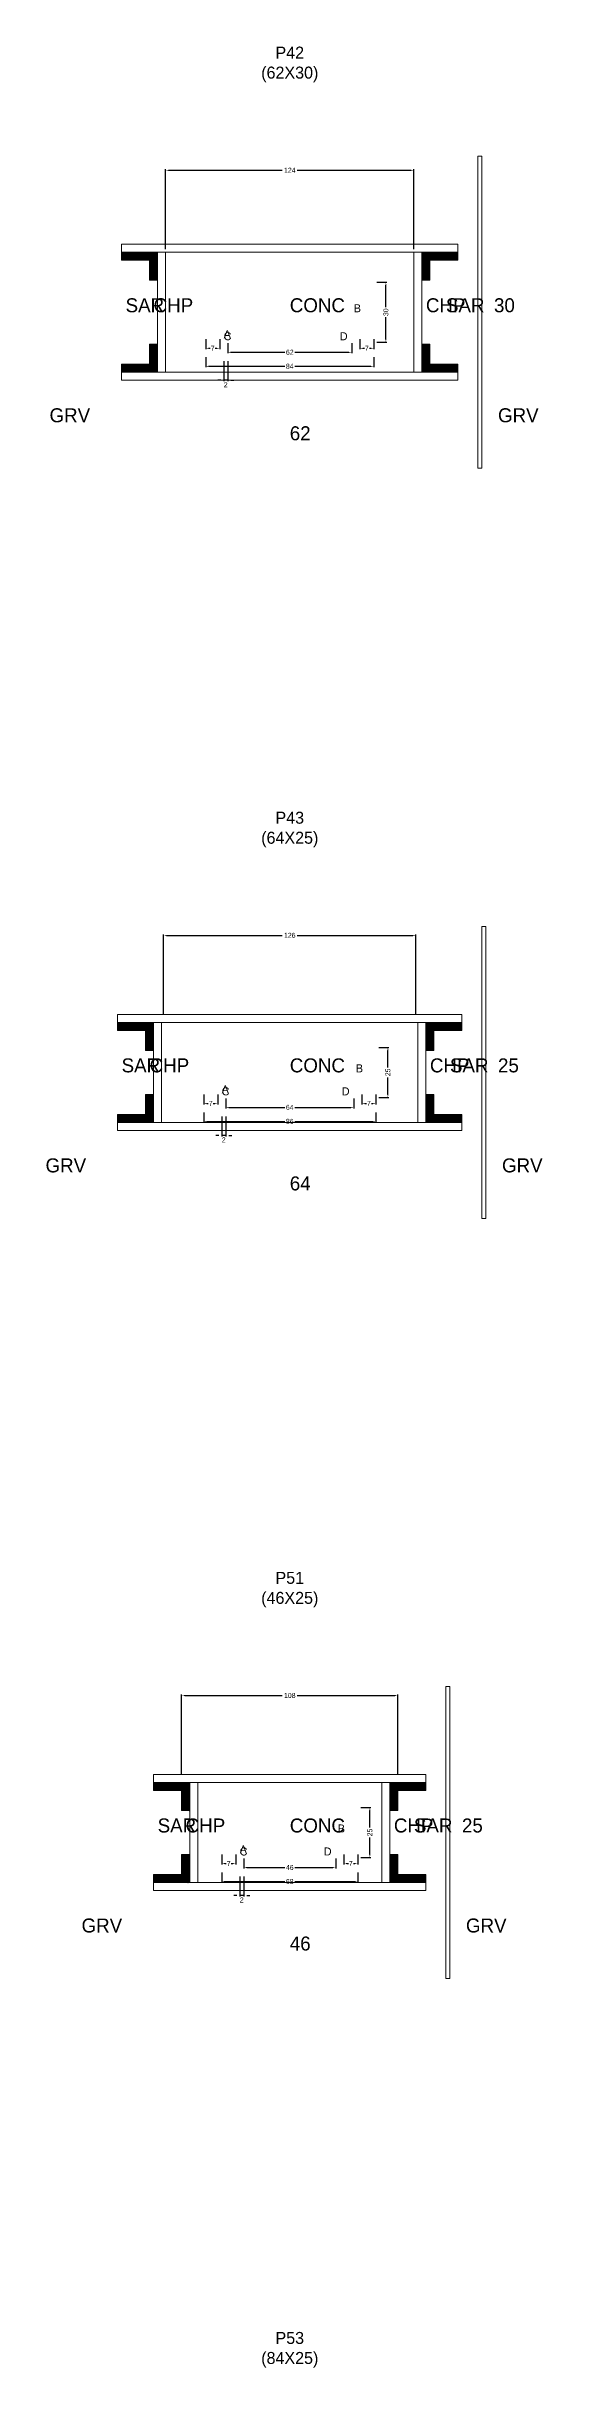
# Model space of a CAD drawing. Header units: centimetres. Extents: x -10500 to 4299, y -11026 to 295.
# Drawn here: x -122 to 126, y -6588 to -5427 of the extents above; entities that cross this region are included whole.
import ezdxf

# ---------------------------------------------------------------- set-up
doc = ezdxf.new("R2010")
doc.units = ezdxf.units.CM
for name, color, linetype in [('COTA', 241, 'Continuous'), ('Hachura', 251, 'Continuous'), ('NOMENCLATURA', 7, 'Continuous'), ('SARRAFO', 251, 'Continuous'), ('Texto Seção', 7, 'Continuous')]:
    doc.layers.add(name, color=color, linetype=linetype)
doc.dimstyles.new('cotax2', dxfattribs={"dimtxt": 2.5, "dimasz": 1.5, "dimexe": 0.5, "dimexo": 0.5, "dimgap": 0.5, "dimtad": 1, "dimcen": 2.5, "dimazin": 3, "dimtfac": 1, "dimtmove": 0, "dimatfit": 3})

# ---------------------------------------------------------------- blocks, each defined once
blk = doc.blocks.new('_CLOSEDFILLED')
at = {"color": 0, "linetype": 'BYBLOCK'}
blk.add_solid([(-1, 0.16), (0, 0), (-1, -0.16)], dxfattribs=at)
blk = doc.blocks.new('*D516')
for p, q in [((-42, -5582.5), (-42, -5587.5)), ((-40.5, -5587), (-2.5, -5587)), ((2.5, -5587), (40.5, -5587)), ((42, -5582.5), (42, -5587.5))]:
    blk.add_line(p, q)
at = {"layer": 'Defpoints'}
for p in [(-42, -5582), (-42, -5587), (42, -5582)]:
    blk.add_point(p, dxfattribs=at)
at = {"layer": 'COTA', "xscale": 1.5, "yscale": 1.5, "rotation": 180}
blk.add_blockref('_CLOSEDFILLED', (-42, -5587), dxfattribs=at)
at = {"layer": 'COTA', "xscale": 1.5, "yscale": 1.5}
blk.add_blockref('_CLOSEDFILLED', (42, -5587), dxfattribs=at)
at = {"layer": 'COTA', "insert": (0, -5587), "char_height": 2.5, "attachment_point": 5}
blk.add_mtext('84', dxfattribs=at)
blk = doc.blocks.new('*D517')
for p, q in [((-31, -5575.5), (-31, -5580.5)), ((-29.5, -5580), (-2.5, -5580)), ((2.5, -5580), (29.5, -5580)), ((31, -5575.5), (31, -5580.5))]:
    blk.add_line(p, q)
at = {"layer": 'Defpoints'}
for p in [(-31, -5575), (-31, -5580), (31, -5575)]:
    blk.add_point(p, dxfattribs=at)
at = {"layer": 'COTA', "xscale": 1.5, "yscale": 1.5, "rotation": 180}
blk.add_blockref('_CLOSEDFILLED', (-31, -5580), dxfattribs=at)
at = {"layer": 'COTA', "xscale": 1.5, "yscale": 1.5}
blk.add_blockref('_CLOSEDFILLED', (31, -5580), dxfattribs=at)
at = {"layer": 'COTA', "insert": (0, -5580), "char_height": 2.5, "attachment_point": 5}
blk.add_mtext('62', dxfattribs=at)
blk = doc.blocks.new('*D518')
for p, q in [((43.5, -5545), (48.5, -5545)), ((48, -5557.5), (48, -5546.5)), ((48, -5573.5), (48, -5562.5)), ((43.5, -5575), (48.5, -5575))]:
    blk.add_line(p, q)
at = {"layer": 'Defpoints'}
for p in [(43, -5545), (43, -5575), (48, -5575)]:
    blk.add_point(p, dxfattribs=at)
at = {"layer": 'COTA', "xscale": 1.5, "yscale": 1.5}
for p, rotation in [((48, -5545), 90), ((48, -5575), 270)]:
    blk.add_blockref('_CLOSEDFILLED', p, dxfattribs=dict(at, rotation=rotation))
at = {"layer": 'COTA', "insert": (48, -5560), "char_height": 2.5, "attachment_point": 5, "rotation": 90}
blk.add_mtext('30', dxfattribs=at)
blk = doc.blocks.new('*D519')
for p, q in [((-42, -5573.5), (-42, -5578.5)), ((-40.5, -5578), (-39.75, -5578)), ((-37.25, -5578), (-36.5, -5578)), ((-35, -5573.5), (-35, -5578.5))]:
    blk.add_line(p, q)
at = {"layer": 'Defpoints'}
for p in [(-42, -5573), (-42, -5578), (-35, -5573)]:
    blk.add_point(p, dxfattribs=at)
at = {"layer": 'COTA', "xscale": 1.5, "yscale": 1.5, "rotation": 180}
blk.add_blockref('_CLOSEDFILLED', (-42, -5578), dxfattribs=at)
at = {"layer": 'COTA', "xscale": 1.5, "yscale": 1.5}
blk.add_blockref('_CLOSEDFILLED', (-35, -5578), dxfattribs=at)
at = {"layer": 'COTA', "insert": (-38.5, -5578), "char_height": 2.5, "attachment_point": 5}
blk.add_mtext('7', dxfattribs=at)
blk = doc.blocks.new('*D520')
for p, q in [((35, -5573.5), (35, -5578.5)), ((36.5, -5578), (37.25, -5578)), ((39.75, -5578), (40.5, -5578)), ((42, -5573.5), (42, -5578.5))]:
    blk.add_line(p, q)
at = {"layer": 'Defpoints'}
for p in [(35, -5573), (35, -5578), (42, -5573)]:
    blk.add_point(p, dxfattribs=at)
at = {"layer": 'COTA', "xscale": 1.5, "yscale": 1.5, "rotation": 180}
blk.add_blockref('_CLOSEDFILLED', (35, -5578), dxfattribs=at)
at = {"layer": 'COTA', "xscale": 1.5, "yscale": 1.5}
blk.add_blockref('_CLOSEDFILLED', (42, -5578), dxfattribs=at)
at = {"layer": 'COTA', "insert": (38.5, -5578), "char_height": 2.5, "attachment_point": 5}
blk.add_mtext('7', dxfattribs=at)
blk = doc.blocks.new('*D521')
for p, q in [((-62, -5528.5), (-62, -5488.5)), ((62, -5528.5), (62, -5488.5)), ((-60.5, -5489), (-3.75, -5489)), ((3.75, -5489), (60.5, -5489))]:
    blk.add_line(p, q)
at = {"layer": 'Defpoints'}
for p in [(-62, -5489), (-62, -5529), (62, -5529)]:
    blk.add_point(p, dxfattribs=at)
at = {"layer": 'COTA', "xscale": 1.5, "yscale": 1.5, "rotation": 180}
blk.add_blockref('_CLOSEDFILLED', (-62, -5489), dxfattribs=at)
at = {"layer": 'COTA', "xscale": 1.5, "yscale": 1.5}
blk.add_blockref('_CLOSEDFILLED', (62, -5489), dxfattribs=at)
at = {"layer": 'COTA', "insert": (0, -5489), "char_height": 2.5, "attachment_point": 5}
blk.add_mtext('124', dxfattribs=at)
blk = doc.blocks.new('*D550')
for p, q in [((-43, -5960), (-43, -5965)), ((43, -5960), (43, -5965)), ((-41.5, -5964.5), (-2.5, -5964.5)), ((2.5, -5964.5), (41.5, -5964.5))]:
    blk.add_line(p, q)
at = {"layer": 'Defpoints'}
for p in [(-43, -5959.5), (43, -5959.5), (-43, -5964.5)]:
    blk.add_point(p, dxfattribs=at)
at = {"layer": 'COTA', "xscale": 1.5, "yscale": 1.5, "rotation": 180}
blk.add_blockref('_CLOSEDFILLED', (-43, -5964.5), dxfattribs=at)
at = {"layer": 'COTA', "xscale": 1.5, "yscale": 1.5}
blk.add_blockref('_CLOSEDFILLED', (43, -5964.5), dxfattribs=at)
at = {"layer": 'COTA', "insert": (0, -5964.5), "char_height": 2.5, "attachment_point": 5}
blk.add_mtext('86', dxfattribs=at)
blk = doc.blocks.new('*D551')
for p, q in [((-32, -5953), (-32, -5958)), ((-30.5, -5957.5), (-2.5, -5957.5)), ((2.5, -5957.5), (30.5, -5957.5)), ((32, -5953), (32, -5958))]:
    blk.add_line(p, q)
at = {"layer": 'Defpoints'}
for p in [(-32, -5952.5), (32, -5952.5), (-32, -5957.5)]:
    blk.add_point(p, dxfattribs=at)
at = {"layer": 'COTA', "xscale": 1.5, "yscale": 1.5, "rotation": 180}
blk.add_blockref('_CLOSEDFILLED', (-32, -5957.5), dxfattribs=at)
at = {"layer": 'COTA', "xscale": 1.5, "yscale": 1.5}
blk.add_blockref('_CLOSEDFILLED', (32, -5957.5), dxfattribs=at)
at = {"layer": 'COTA', "insert": (0, -5957.5), "char_height": 2.5, "attachment_point": 5}
blk.add_mtext('64', dxfattribs=at)
blk = doc.blocks.new('*D552')
for p, q in [((44.5, -5927.5), (49.5, -5927.5)), ((49, -5937.5), (49, -5929)), ((44.5, -5952.5), (49.5, -5952.5)), ((49, -5951), (49, -5942.5))]:
    blk.add_line(p, q)
at = {"layer": 'Defpoints'}
for p in [(44, -5927.5), (44, -5952.5), (49, -5952.5)]:
    blk.add_point(p, dxfattribs=at)
at = {"layer": 'COTA', "xscale": 1.5, "yscale": 1.5}
for p, rotation in [((49, -5927.5), 90), ((49, -5952.5), 270)]:
    blk.add_blockref('_CLOSEDFILLED', p, dxfattribs=dict(at, rotation=rotation))
at = {"layer": 'COTA', "insert": (49, -5940), "char_height": 2.5, "attachment_point": 5, "rotation": 90}
blk.add_mtext('25', dxfattribs=at)
blk = doc.blocks.new('*D553')
for p, q in [((-43, -5951), (-43, -5956)), ((-36, -5951), (-36, -5956)), ((-41.5, -5955.5), (-40.75, -5955.5)), ((-38.25, -5955.5), (-37.5, -5955.5))]:
    blk.add_line(p, q)
at = {"layer": 'Defpoints'}
for p in [(-43, -5950.5), (-36, -5950.5), (-43, -5955.5)]:
    blk.add_point(p, dxfattribs=at)
at = {"layer": 'COTA', "xscale": 1.5, "yscale": 1.5, "rotation": 180}
blk.add_blockref('_CLOSEDFILLED', (-43, -5955.5), dxfattribs=at)
at = {"layer": 'COTA', "xscale": 1.5, "yscale": 1.5}
blk.add_blockref('_CLOSEDFILLED', (-36, -5955.5), dxfattribs=at)
at = {"layer": 'COTA', "insert": (-39.5, -5955.5), "char_height": 2.5, "attachment_point": 5}
blk.add_mtext('7', dxfattribs=at)
blk = doc.blocks.new('*D554')
for p, q in [((36, -5951), (36, -5956)), ((43, -5951), (43, -5956)), ((37.5, -5955.5), (38.25, -5955.5)), ((40.75, -5955.5), (41.5, -5955.5))]:
    blk.add_line(p, q)
at = {"layer": 'Defpoints'}
for p in [(36, -5950.5), (43, -5950.5), (36, -5955.5)]:
    blk.add_point(p, dxfattribs=at)
at = {"layer": 'COTA', "xscale": 1.5, "yscale": 1.5, "rotation": 180}
blk.add_blockref('_CLOSEDFILLED', (36, -5955.5), dxfattribs=at)
at = {"layer": 'COTA', "xscale": 1.5, "yscale": 1.5}
blk.add_blockref('_CLOSEDFILLED', (43, -5955.5), dxfattribs=at)
at = {"layer": 'COTA', "insert": (39.5, -5955.5), "char_height": 2.5, "attachment_point": 5}
blk.add_mtext('7', dxfattribs=at)
blk = doc.blocks.new('*D555')
for p, q in [((-63, -5911), (-63, -5871)), ((-61.5, -5871.5), (-3.75, -5871.5)), ((3.75, -5871.5), (61.5, -5871.5)), ((63, -5911), (63, -5871))]:
    blk.add_line(p, q)
at = {"layer": 'Defpoints'}
for p in [(-63, -5871.5), (-63, -5911.5), (63, -5911.5)]:
    blk.add_point(p, dxfattribs=at)
at = {"layer": 'COTA', "xscale": 1.5, "yscale": 1.5, "rotation": 180}
blk.add_blockref('_CLOSEDFILLED', (-63, -5871.5), dxfattribs=at)
at = {"layer": 'COTA', "xscale": 1.5, "yscale": 1.5}
blk.add_blockref('_CLOSEDFILLED', (63, -5871.5), dxfattribs=at)
at = {"layer": 'COTA', "insert": (0, -5871.5), "char_height": 2.5, "attachment_point": 5}
blk.add_mtext('126', dxfattribs=at)
blk = doc.blocks.new('*D584')
for p, q in [((-34, -6340), (-34, -6345)), ((-32.5, -6344.5), (-2.5, -6344.5)), ((2.5, -6344.5), (32.5, -6344.5)), ((34, -6340), (34, -6345))]:
    blk.add_line(p, q)
at = {"layer": 'Defpoints'}
for p in [(-34, -6339.5), (-34, -6344.5), (34, -6339.5)]:
    blk.add_point(p, dxfattribs=at)
at = {"layer": 'COTA', "xscale": 1.5, "yscale": 1.5, "rotation": 180}
blk.add_blockref('_CLOSEDFILLED', (-34, -6344.5), dxfattribs=at)
at = {"layer": 'COTA', "xscale": 1.5, "yscale": 1.5}
blk.add_blockref('_CLOSEDFILLED', (34, -6344.5), dxfattribs=at)
at = {"layer": 'COTA', "insert": (0, -6344.5), "char_height": 2.5, "attachment_point": 5}
blk.add_mtext('68', dxfattribs=at)
blk = doc.blocks.new('*D585')
for p, q in [((-23, -6333), (-23, -6338)), ((23, -6333), (23, -6338)), ((-21.5, -6337.5), (-2.5, -6337.5)), ((2.5, -6337.5), (21.5, -6337.5))]:
    blk.add_line(p, q)
at = {"layer": 'Defpoints'}
for p in [(-23, -6332.5), (23, -6332.5), (-23, -6337.5)]:
    blk.add_point(p, dxfattribs=at)
at = {"layer": 'COTA', "xscale": 1.5, "yscale": 1.5, "rotation": 180}
blk.add_blockref('_CLOSEDFILLED', (-23, -6337.5), dxfattribs=at)
at = {"layer": 'COTA', "xscale": 1.5, "yscale": 1.5}
blk.add_blockref('_CLOSEDFILLED', (23, -6337.5), dxfattribs=at)
at = {"layer": 'COTA', "insert": (0, -6337.5), "char_height": 2.5, "attachment_point": 5}
blk.add_mtext('46', dxfattribs=at)
blk = doc.blocks.new('*D586')
for p, q in [((35.5, -6307.5), (40.5, -6307.5)), ((40, -6317.5), (40, -6309)), ((40, -6331), (40, -6322.5)), ((35.5, -6332.5), (40.5, -6332.5))]:
    blk.add_line(p, q)
at = {"layer": 'Defpoints'}
for p in [(35, -6307.5), (35, -6332.5), (40, -6332.5)]:
    blk.add_point(p, dxfattribs=at)
at = {"layer": 'COTA', "xscale": 1.5, "yscale": 1.5}
for p, rotation in [((40, -6307.5), 90), ((40, -6332.5), 270)]:
    blk.add_blockref('_CLOSEDFILLED', p, dxfattribs=dict(at, rotation=rotation))
at = {"layer": 'COTA', "insert": (40, -6320), "char_height": 2.5, "attachment_point": 5, "rotation": 90}
blk.add_mtext('25', dxfattribs=at)
blk = doc.blocks.new('*D587')
for p, q in [((-34, -6331), (-34, -6336)), ((-32.5, -6335.5), (-31.75, -6335.5)), ((-29.25, -6335.5), (-28.5, -6335.5)), ((-27, -6331), (-27, -6336))]:
    blk.add_line(p, q)
at = {"layer": 'Defpoints'}
for p in [(-34, -6330.5), (-34, -6335.5), (-27, -6330.5)]:
    blk.add_point(p, dxfattribs=at)
at = {"layer": 'COTA', "xscale": 1.5, "yscale": 1.5, "rotation": 180}
blk.add_blockref('_CLOSEDFILLED', (-34, -6335.5), dxfattribs=at)
at = {"layer": 'COTA', "xscale": 1.5, "yscale": 1.5}
blk.add_blockref('_CLOSEDFILLED', (-27, -6335.5), dxfattribs=at)
at = {"layer": 'COTA', "insert": (-30.5, -6335.5), "char_height": 2.5, "attachment_point": 5}
blk.add_mtext('7', dxfattribs=at)
blk = doc.blocks.new('*D588')
for p, q in [((27, -6331), (27, -6336)), ((28.5, -6335.5), (29.25, -6335.5)), ((31.75, -6335.5), (32.5, -6335.5)), ((34, -6331), (34, -6336))]:
    blk.add_line(p, q)
at = {"layer": 'Defpoints'}
for p in [(27, -6330.5), (27, -6335.5), (34, -6330.5)]:
    blk.add_point(p, dxfattribs=at)
at = {"layer": 'COTA', "xscale": 1.5, "yscale": 1.5, "rotation": 180}
blk.add_blockref('_CLOSEDFILLED', (27, -6335.5), dxfattribs=at)
at = {"layer": 'COTA', "xscale": 1.5, "yscale": 1.5}
blk.add_blockref('_CLOSEDFILLED', (34, -6335.5), dxfattribs=at)
at = {"layer": 'COTA', "insert": (30.5, -6335.5), "char_height": 2.5, "attachment_point": 5}
blk.add_mtext('7', dxfattribs=at)
blk = doc.blocks.new('*D589')
for p, q in [((-54, -6291), (-54, -6251)), ((-52.5, -6251.5), (-3.75, -6251.5)), ((3.75, -6251.5), (52.5, -6251.5)), ((54, -6291), (54, -6251))]:
    blk.add_line(p, q)
at = {"layer": 'Defpoints'}
for p in [(-54, -6251.5), (-54, -6291.5), (54, -6291.5)]:
    blk.add_point(p, dxfattribs=at)
at = {"layer": 'COTA', "xscale": 1.5, "yscale": 1.5, "rotation": 180}
blk.add_blockref('_CLOSEDFILLED', (-54, -6251.5), dxfattribs=at)
at = {"layer": 'COTA', "xscale": 1.5, "yscale": 1.5}
blk.add_blockref('_CLOSEDFILLED', (54, -6251.5), dxfattribs=at)
at = {"layer": 'COTA', "insert": (0, -6251.5), "char_height": 2.5, "attachment_point": 5}
blk.add_mtext('108', dxfattribs=at)

msp = doc.modelspace()

# ---------------------------------------------------------------- hatches: boundary and pattern name
at = {"layer": 'SARRAFO'}
h = msp.add_hatch(dxfattribs=at)
h.set_pattern_fill('SOLID', scale=2)
h.paths.add_polyline_path([(-84, -5534), (-70, -5534), (-70, -5530), (-84, -5530)])
h = msp.add_hatch(dxfattribs=at)
h.set_pattern_fill('SOLID', scale=2)
h.paths.add_polyline_path([(-70, -5544), (-66, -5544), (-66, -5530), (-70, -5530)])
h = msp.add_hatch(dxfattribs=at)
h.set_pattern_fill('SOLID', scale=2)
h.paths.add_polyline_path([(66, -5544), (70, -5544), (70, -5530), (66, -5530)])
h = msp.add_hatch(dxfattribs=at)
h.set_pattern_fill('SOLID', scale=2)
h.paths.add_polyline_path([(70, -5534), (84, -5534), (84, -5530), (70, -5530)])
h = msp.add_hatch(dxfattribs=at)
h.set_pattern_fill('SOLID', scale=2)
h.paths.add_polyline_path([(-70, -5590), (-66, -5590), (-66, -5576), (-70, -5576)])
h = msp.add_hatch(dxfattribs=at)
h.set_pattern_fill('SOLID', scale=2)
h.paths.add_polyline_path([(66, -5590), (70, -5590), (70, -5576), (66, -5576)])
h = msp.add_hatch(dxfattribs=at)
h.set_pattern_fill('SOLID', scale=2)
h.paths.add_polyline_path([(-84, -5590), (-70, -5590), (-70, -5586), (-84, -5586)])
h = msp.add_hatch(dxfattribs=at)
h.set_pattern_fill('SOLID', scale=2)
h.paths.add_polyline_path([(70, -5590), (84, -5590), (84, -5586), (70, -5586)])
h = msp.add_hatch(dxfattribs=at)
h.set_pattern_fill('SOLID', scale=2)
h.paths.add_polyline_path([(-86, -5919), (-72, -5919), (-72, -5915), (-86, -5915)])
h = msp.add_hatch(dxfattribs=at)
h.set_pattern_fill('SOLID', scale=2)
h.paths.add_polyline_path([(-72, -5929), (-68, -5929), (-68, -5915), (-72, -5915)])
h = msp.add_hatch(dxfattribs=at)
h.set_pattern_fill('SOLID', scale=2)
h.paths.add_polyline_path([(68, -5929), (72, -5929), (72, -5915), (68, -5915)])
h = msp.add_hatch(dxfattribs=at)
h.set_pattern_fill('SOLID', scale=2)
h.paths.add_polyline_path([(72, -5919), (86, -5919), (86, -5915), (72, -5915)])
h = msp.add_hatch(dxfattribs=at)
h.set_pattern_fill('SOLID', scale=2)
h.paths.add_polyline_path([(-72, -5965), (-68, -5965), (-68, -5951), (-72, -5951)])
h = msp.add_hatch(dxfattribs=at)
h.set_pattern_fill('SOLID', scale=2)
h.paths.add_polyline_path([(68, -5965), (72, -5965), (72, -5951), (68, -5951)])
h = msp.add_hatch(dxfattribs=at)
h.set_pattern_fill('SOLID', scale=2)
h.paths.add_polyline_path([(-86, -5965), (-72, -5965), (-72, -5961), (-86, -5961)])
h = msp.add_hatch(dxfattribs=at)
h.set_pattern_fill('SOLID', scale=2)
h.paths.add_polyline_path([(72, -5965), (86, -5965), (86, -5961), (72, -5961)])
h = msp.add_hatch(dxfattribs=at)
h.set_pattern_fill('SOLID', scale=2)
h.paths.add_polyline_path([(-68, -6299), (-54, -6299), (-54, -6295), (-68, -6295)])
h = msp.add_hatch(dxfattribs=at)
h.set_pattern_fill('SOLID', scale=2)
h.paths.add_polyline_path([(-54, -6309), (-50, -6309), (-50, -6295), (-54, -6295)])
h = msp.add_hatch(dxfattribs=at)
h.set_pattern_fill('SOLID', scale=2)
h.paths.add_polyline_path([(50, -6309), (54, -6309), (54, -6295), (50, -6295)])
h = msp.add_hatch(dxfattribs=at)
h.set_pattern_fill('SOLID', scale=2)
h.paths.add_polyline_path([(54, -6299), (68, -6299), (68, -6295), (54, -6295)])
h = msp.add_hatch(dxfattribs=at)
h.set_pattern_fill('SOLID', scale=2)
h.paths.add_polyline_path([(-54, -6345), (-50, -6345), (-50, -6331), (-54, -6331)])
h = msp.add_hatch(dxfattribs=at)
h.set_pattern_fill('SOLID', scale=2)
h.paths.add_polyline_path([(50, -6345), (54, -6345), (54, -6331), (50, -6331)])
h = msp.add_hatch(dxfattribs=at)
h.set_pattern_fill('SOLID', scale=2)
h.paths.add_polyline_path([(-68, -6345), (-54, -6345), (-54, -6341), (-68, -6341)])
h = msp.add_hatch(dxfattribs=at)
h.set_pattern_fill('SOLID', scale=2)
h.paths.add_polyline_path([(54, -6345), (68, -6345), (68, -6341), (54, -6341)])

# ---------------------------------------------------------------- linework, layer by layer
at = {"layer": 'Hachura', "lineweight": 13}
for points in [[(94, -5638), (96, -5638), (96, -5482), (94, -5482)], [(96, -6013), (98, -6013), (98, -5867), (96, -5867)], [(78, -6393), (80, -6393), (80, -6247), (78, -6247)]]:
    msp.add_lwpolyline(points, close=True, dxfattribs=at)
at = {"layer": 'Hachura', "lineweight": 18}
for points in [[(-84, -5530), (84, -5530), (84, -5526), (-84, -5526)], [(-66, -5590), (-62, -5590), (-62, -5530), (-66, -5530)], [(62, -5590), (66, -5590), (66, -5530), (62, -5530)], [(-84, -5594), (84, -5594), (84, -5590), (-84, -5590)], [(-86, -5915), (86, -5915), (86, -5911), (-86, -5911)], [(-68, -5965), (-64, -5965), (-64, -5915), (-68, -5915)], [(64, -5965), (68, -5965), (68, -5915), (64, -5915)], [(-86, -5969), (86, -5969), (86, -5965), (-86, -5965)], [(-68, -6295), (68, -6295), (68, -6291), (-68, -6291)], [(-50, -6345), (-46, -6345), (-46, -6295), (-50, -6295)], [(46, -6345), (50, -6345), (50, -6295), (46, -6295)], [(-68, -6349), (68, -6349), (68, -6345), (-68, -6345)]]:
    msp.add_lwpolyline(points, close=True, dxfattribs=at)
at = {"layer": 'SARRAFO', "lineweight": 13}
for points in [[(-84, -5534), (-70, -5534), (-70, -5530), (-84, -5530)], [(-70, -5544), (-66, -5544), (-66, -5530), (-70, -5530)], [(66, -5544), (70, -5544), (70, -5530), (66, -5530)], [(70, -5534), (84, -5534), (84, -5530), (70, -5530)], [(-70, -5590), (-66, -5590), (-66, -5576), (-70, -5576)], [(66, -5590), (70, -5590), (70, -5576), (66, -5576)], [(-84, -5590), (-70, -5590), (-70, -5586), (-84, -5586)], [(70, -5590), (84, -5590), (84, -5586), (70, -5586)], [(-86, -5919), (-72, -5919), (-72, -5915), (-86, -5915)], [(-72, -5929), (-68, -5929), (-68, -5915), (-72, -5915)], [(68, -5929), (72, -5929), (72, -5915), (68, -5915)], [(72, -5919), (86, -5919), (86, -5915), (72, -5915)], [(-72, -5965), (-68, -5965), (-68, -5951), (-72, -5951)], [(68, -5965), (72, -5965), (72, -5951), (68, -5951)], [(-86, -5965), (-72, -5965), (-72, -5961), (-86, -5961)], [(72, -5965), (86, -5965), (86, -5961), (72, -5961)], [(-68, -6299), (-54, -6299), (-54, -6295), (-68, -6295)], [(-54, -6309), (-50, -6309), (-50, -6295), (-54, -6295)], [(50, -6309), (54, -6309), (54, -6295), (50, -6295)], [(54, -6299), (68, -6299), (68, -6295), (54, -6295)], [(-54, -6345), (-50, -6345), (-50, -6331), (-54, -6331)], [(50, -6345), (54, -6345), (54, -6331), (50, -6331)], [(-68, -6345), (-54, -6345), (-54, -6341), (-68, -6341)], [(54, -6345), (68, -6345), (68, -6341), (54, -6341)]]:
    msp.add_lwpolyline(points, close=True, dxfattribs=at)

# ---------------------------------------------------------------- texts
at = {"layer": 'NOMENCLATURA'}
for s, p in [('B', (32, -5560)), ('A', (-33, -5573)), ('C', (-33, -5574)), ('D', (25, -5574)), ('B', (33, -5940)), ('A', (-34, -5950.5)), ('C', (-34, -5951.5)), ('D', (26, -5951.5)), ('B', (24, -6320)), ('A', (-25, -6330.5)), ('C', (-25, -6331.5)), ('D', (17, -6331.5))]:
    msp.add_text(s, height=4, dxfattribs=at).set_placement(p)
at = {"layer": 'NOMENCLATURA', "char_height": 6, "attachment_point": 8}
for s, insert in [('P42\\P(62X30)', (0, -5445)), ('P43\\P(64X25)', (0, -5827.5)), ('P51\\P(46X25)', (0, -6207.5)), ('P53\\P(84X25)', (0, -6587.5))]:
    msp.add_mtext(s, dxfattribs=dict(at, insert=insert))
at = {"layer": 'Texto Seção'}
for s, p in [('SAR', (-82, -5560)), ('CHP', (-68, -5560)), ('CONC', (0, -5560)), ('CHP', (68, -5560)), ('SAR', (78, -5560)), ('30', (102, -5560)), ('GRV', (-120, -5615)), ('GRV', (104, -5615)), ('62', (0, -5624)), ('SAR', (-84, -5940)), ('CHP', (-70, -5940)), ('CONC', (0, -5940)), ('CHP', (70, -5940)), ('SAR', (80, -5940)), ('25', (104, -5940)), ('GRV', (-122, -5990)), ('GRV', (106, -5990)), ('64', (0, -5999)), ('SAR', (-66, -6320)), ('CHP', (-52, -6320)), ('CONC', (0, -6320)), ('CHP', (52, -6320)), ('SAR', (62, -6320)), ('25', (86, -6320)), ('GRV', (-104, -6370)), ('GRV', (88, -6370)), ('46', (0, -6379))]:
    msp.add_text(s, height=7, dxfattribs=at).set_placement(p)

# ---------------------------------------------------------------- dimensions: what is measured, and where the dimension line sits
at = {"layer": 'COTA'}
for base, p1, p2, picture, middle in [((-62, -5489), (-62, -5529), (62, -5529), '*D521', (0, -5489)), ((-42, -5578), (-42, -5573), (-35, -5573), '*D519', (-38.5, -5578)), ((-31, -5580), (-31, -5575), (31, -5575), '*D517', (0, -5580)), ((35, -5578), (35, -5573), (42, -5573), '*D520', (38.5, -5578)), ((-42, -5587), (-42, -5582), (42, -5582), '*D516', (0, -5587)), ((-63, -5871.5), (-63, -5911.5), (63, -5911.5), '*D555', (0, -5871.5)), ((-43, -5955.5), (-43, -5950.5), (-36, -5950.5), '*D553', (-39.5, -5955.5)), ((-32, -5957.5), (-32, -5952.5), (32, -5952.5), '*D551', (0, -5957.5)), ((36, -5955.5), (36, -5950.5), (43, -5950.5), '*D554', (39.5, -5955.5)), ((-43, -5964.5), (-43, -5959.5), (43, -5959.5), '*D550', (0, -5964.5)), ((-54, -6251.5), (-54, -6291.5), (54, -6291.5), '*D589', (0, -6251.5)), ((-34, -6335.5), (-34, -6330.5), (-27, -6330.5), '*D587', (-30.5, -6335.5)), ((-23, -6337.5), (-23, -6332.5), (23, -6332.5), '*D585', (0, -6337.5)), ((27, -6335.5), (27, -6330.5), (34, -6330.5), '*D588', (30.5, -6335.5)), ((-34, -6344.5), (-34, -6339.5), (34, -6339.5), '*D584', (0, -6344.5))]:
    dim = msp.add_linear_dim(base=base, p1=p1, p2=p2, dimstyle='cotax2', dxfattribs=at)
    dim.commit()
    dim.dimension.update_dxf_attribs({"geometry": picture, "text_midpoint": middle})
for base, p1, p2, picture, middle in [((48, -5575), (43, -5575), (43, -5545), '*D518', (48, -5560)), ((49, -5952.5), (44, -5952.5), (44, -5927.5), '*D552', (49, -5940)), ((40, -6332.5), (35, -6332.5), (35, -6307.5), '*D586', (40, -6320))]:
    dim = msp.add_linear_dim(base=base, p1=p1, p2=p2, angle=90, dimstyle='cotax2', dxfattribs=at)
    dim.commit()
    dim.dimension.update_dxf_attribs({"geometry": picture, "text_midpoint": middle})
for base, p1, p2 in [((-31, -5594), (-31, -5584), (-33, -5584)), ((-32, -5971.5), (-32, -5961.5), (-34, -5961.5)), ((-23, -6351.5), (-23, -6341.5), (-25, -6341.5))]:
    msp.add_linear_dim(base=base, p1=p1, p2=p2, dimstyle='cotax2', dxfattribs=at).render()

doc.saveas('drawing.dxf')
